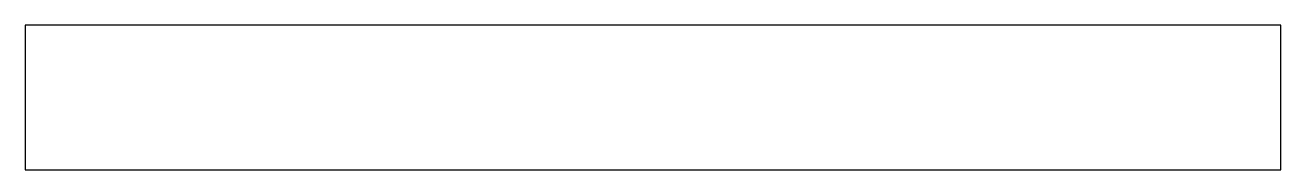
# Model space of a CAD drawing. Header units: metres. Extents: x 0 to 389, y 0 to 45.
import ezdxf

# ---------------------------------------------------------------- set-up
doc = ezdxf.new("R2010")
doc.units = ezdxf.units.M

msp = doc.modelspace()

# ---------------------------------------------------------------- linework, layer by layer
for p, q in [((388.992, 45), (0, 45)), ((0, 45), (0, 0)), ((388.992, 0), (388.992, 45)), ((0, 0), (388.992, 0))]:
    msp.add_line(p, q)

doc.saveas('drawing.dxf')
